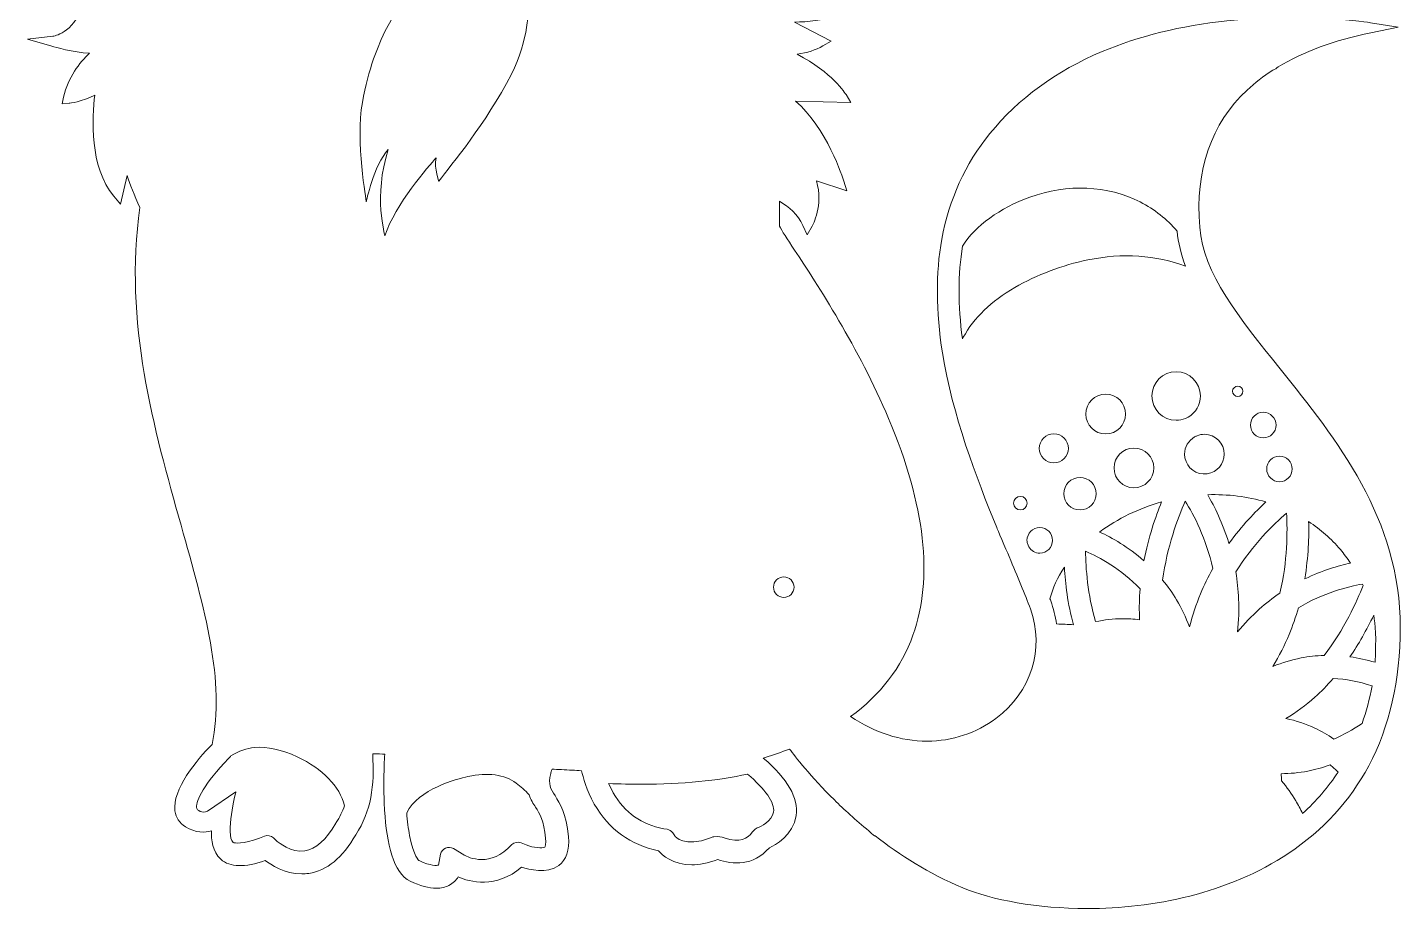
# Model space of a CAD drawing. Header units: millimetres. Extents: x -932 to 1965, y 102 to 615.
# Drawn here: x 1110 to 1510, y 102 to 358.5 of the extents above; entities that cross this region are included whole.
import ezdxf

# ---------------------------------------------------------------- set-up
doc = ezdxf.new("R2010")
doc.units = ezdxf.units.MM
doc.header["$MEASUREMENT"] = 0
doc.layers.add('Layer 6', color=7, linetype='Continuous')

msp = doc.modelspace()

# ---------------------------------------------------------------- linework, layer by layer
at = {"layer": 'Layer 6', "lineweight": 0}
for points, knots in [([(1474.91, 259.13), (1462.91, 274.08), (1452.54, 286.98), (1451.49, 300.35), (1450.18, 317.04), (1454.84, 330.49), (1465.33, 340.31), (1467.56, 342.4), (1470.04, 344.32), (1472.78, 346.08), (1473.42, 346.3), (1473.93, 346.63), (1474.33, 347.05), (1481.68, 351.46), (1490.72, 354.78), (1501.34, 356.96), (1501.34, 356.96), (1509.35, 358.59), (1509.35, 358.59), (1509.35, 358.59), (1501.28, 359.91), (1501.28, 359.91), (1501.1, 359.94), (1482.33, 362.92), (1459.45, 360.46), (1445.99, 359.02), (1433.75, 356), (1423.06, 351.5), (1409.64, 345.85), (1398.64, 337.82), (1390.39, 327.65), (1383.19, 318.79), (1378.48, 308.43), (1376.37, 296.87), (1374.57, 286.96), (1374.64, 275.85), (1376.57, 263.83), (1379.51, 245.6), (1386.35, 227.57), (1392.42, 212.93), (1392.44, 212.66), (1395.07, 206.62), (1395.99, 204.46), (1398.48, 198.58), (1400.63, 193.5), (1402.17, 189.24), (1406.39, 177.59), (1402.45, 165.07), (1392.15, 157.34), (1386.48, 153.09), (1379.35, 150.74), (1372.08, 150.73), (1372.08, 150.73), (1372.03, 150.73), (1372.03, 150.73), (1364.48, 150.73), (1356.83, 153.21), (1349.79, 157.9), (1358.51, 164.26), (1364.6, 172.18), (1367.98, 181.6), (1373.94, 198.16), (1371.55, 219.38), (1360.88, 244.66), (1352.21, 265.22), (1340.03, 283.75), (1333.49, 293.7), (1331.33, 296.98), (1329.74, 299.39), (1329.05, 300.7), (1329.1, 303.02), (1329.11, 305.42), (1329.06, 307.91), (1331.86, 306.36), (1334.45, 304.11), (1335.93, 300.84), (1335.93, 300.84), (1337.15, 298.17), (1337.15, 298.17), (1337.15, 298.17), (1338.6, 300.72), (1338.6, 300.72), (1338.76, 300.99), (1341.95, 306.71), (1339.85, 313.85), (1339.85, 313.85), (1348.74, 310.97), (1348.74, 310.97), (1348.74, 310.97), (1347.85, 313.75), (1347.85, 313.75), (1347.62, 314.5), (1342.72, 329.63), (1333.73, 337.05), (1333.73, 337.05), (1349.87, 336.63), (1349.87, 336.63), (1349.87, 336.63), (1348.47, 338.97), (1348.47, 338.97), (1348.3, 339.27), (1344.53, 345.42), (1334.23, 350.71), (1337.17, 351.19), (1339.58, 351.91), (1341.75, 353.18), (1341.75, 353.18), (1344.11, 354.56), (1344.11, 354.56), (1344.11, 354.56), (1333.42, 360.09), (1333.42, 360.09), (1337.45, 360.11), (1342.14, 360.53), (1344.35, 362.15), (1344.35, 362.15), (1347.1, 364.16), (1347.1, 364.16), (1347.1, 364.16), (1343.76, 364.83), (1343.76, 364.83), (1343.64, 364.85), (1333.97, 366.8), (1327.46, 369.14), (1349.39, 372.42), (1364.72, 377.17), (1364.87, 377.22), (1364.87, 377.22), (1369.66, 378.71), (1369.66, 378.71), (1369.66, 378.71), (1359.06, 381.74), (1359.06, 381.74), (1363.67, 383.83), (1368.5, 387.31), (1372.15, 390.23), (1372.25, 390.3), (1381.92, 398.15), (1382.27, 400.17), (1382.38, 400.8), (1382.11, 401.43), (1381.56, 401.76), (1380.57, 402.37), (1379.64, 401.67), (1378.82, 401.05), (1375.68, 398.7), (1365.34, 400.89), (1357.15, 403.47), (1360.16, 404.41), (1363.69, 406.06), (1365.65, 408.86), (1366.33, 409.82), (1367.06, 410.32), (1367.9, 410.4), (1369.47, 410.54), (1371.21, 409.19), (1371.75, 408.66), (1371.75, 408.66), (1376.71, 403.7), (1376.71, 403.7), (1376.71, 403.7), (1374.21, 410.25), (1374.21, 410.25), (1371.65, 416.98), (1367.7, 420.41), (1364.95, 422.07), (1377.15, 428.91), (1377.74, 442.11), (1377.76, 442.71), (1377.76, 442.71), (1377.81, 444.26), (1377.81, 444.26), (1377.81, 444.26), (1372.63, 444.26), (1372.63, 444.26), (1387.45, 456.31), (1390.77, 479.25), (1391.05, 481.42), (1405.26, 529.49), (1406.57, 541.47), (1404.03, 545.91), (1403.33, 547.14), (1402.27, 547.92), (1400.79, 548.28), (1387.94, 551.5), (1373.4, 544.21), (1363.47, 537.53), (1355.76, 532.35), (1349.55, 526.75), (1346.32, 523.56), (1346.4, 524.9), (1346.53, 526.5), (1346.68, 527.93), (1346.68, 527.93), (1347.38, 534.54), (1347.38, 534.54), (1347.38, 534.54), (1340.13, 522.68), (1340.13, 522.68), (1340.13, 522.68), (1334.09, 539.68), (1334.09, 539.68), (1334.09, 539.68), (1332.89, 534.86), (1332.89, 534.86), (1332.53, 533.46), (1332.11, 531.95), (1331.7, 530.57), (1331.69, 530.57), (1331.69, 530.58), (1331.68, 530.59), (1331.53, 530.84), (1331.38, 531.09), (1331.23, 531.35), (1330.82, 531.31), (1330.42, 531.3), (1330.03, 531.32), (1324.58, 546.84), (1318.09, 550.46), (1317.78, 550.62), (1317.78, 550.62), (1315.67, 551.74), (1315.67, 551.74), (1315.67, 551.74), (1315.58, 549.35), (1315.58, 549.35), (1315.55, 548.47), (1315.23, 546.44), (1314.24, 545.04), (1309.43, 556.15), (1301.96, 561.18), (1301.63, 561.4), (1301.63, 561.4), (1300.35, 562.24), (1300.35, 562.24), (1300.35, 562.24), (1295.27, 554.19), (1295.27, 554.19), (1295.27, 554.19), (1289.64, 570.14), (1289.64, 570.14), (1289.64, 570.14), (1277.55, 559.5), (1277.55, 559.5), (1277.55, 559.5), (1275.87, 567.07), (1275.87, 567.07), (1275.87, 567.07), (1274.66, 567.07), (1274.66, 567.07), (1274.29, 567.07), (1266.14, 566.98), (1258.19, 559.43), (1258.43, 561.43), (1258.93, 564.26), (1259.48, 566.73), (1259.48, 566.73), (1259.87, 568.46), (1259.87, 568.46), (1259.87, 568.46), (1258.09, 568.55), (1258.09, 568.55), (1257.78, 568.57), (1250.83, 568.8), (1239.33, 560.03), (1237.8, 570.89), (1231.09, 608.41), (1220.55, 613.34), (1216.95, 615.02), (1212.94, 612.59), (1209.48, 609.99), (1208.82, 609.5), (1208.14, 608.94), (1207.47, 608.34), (1200.01, 601.73), (1191.6, 588.76), (1183.62, 575.73), (1171.37, 555.71), (1169.76, 529.21), (1169.59, 519.72), (1169.59, 519.72), (1162.1, 526.77), (1162.1, 526.77), (1162.1, 526.77), (1161.3, 524.68), (1161.3, 524.68), (1159.1, 518.9), (1159.38, 509.75), (1159.58, 503.07), (1159.63, 501.22), (1159.69, 499.21), (1159.66, 497.77), (1155.21, 501.61), (1146.55, 502.88), (1146.15, 502.94), (1146.15, 502.94), (1143.33, 503.34), (1143.33, 503.34), (1143.33, 503.34), (1144.59, 500.79), (1144.59, 500.79), (1144.62, 500.74), (1146.9, 496.04), (1146.9, 488.96), (1146.9, 486.06), (1147.88, 482.97), (1148.74, 480.25), (1149.57, 477.61), (1150.52, 474.62), (1149.8, 473.57), (1149.45, 473.07), (1148.53, 472.91), (1147.82, 472.87), (1140.66, 472.41), (1129.8, 482.24), (1129.69, 482.34), (1129.69, 482.34), (1127.06, 484.74), (1127.06, 484.74), (1127.06, 484.74), (1127.18, 481.18), (1127.18, 481.18), (1127.61, 467.6), (1132.2, 459.93), (1138.91, 451.96), (1137.17, 452.63), (1135.11, 453.55), (1133.29, 454.46), (1133.29, 454.46), (1129.19, 456.52), (1129.19, 456.52), (1129.19, 456.52), (1131.29, 452.44), (1131.29, 452.44), (1131.62, 451.79), (1139.55, 436.55), (1157.36, 418.74), (1157.87, 418.23), (1158.39, 417.72), (1158.91, 417.21), (1156.07, 416.99), (1151.57, 417.35), (1147.99, 421), (1147.99, 421), (1143.95, 425.12), (1143.95, 425.12), (1143.95, 425.12), (1145.48, 419.56), (1145.48, 419.56), (1145.59, 419.15), (1147.72, 411.56), (1153.08, 406.83), (1151.24, 406.76), (1149.3, 406.6), (1147.9, 406.24), (1147.9, 406.24), (1146.33, 405.83), (1146.33, 405.83), (1146.33, 405.83), (1146.86, 404.29), (1146.86, 404.29), (1146.99, 403.92), (1147.7, 402.34), (1150.8, 399.94), (1146.21, 399.71), (1139.71, 398.86), (1136.55, 396.04), (1134.87, 394.54), (1133.75, 393.36), (1132.86, 392.42), (1131.38, 390.86), (1130.77, 390.21), (1129.3, 389.84), (1129.3, 389.84), (1126.79, 389.22), (1126.79, 389.22), (1126.79, 389.22), (1128.58, 387.35), (1128.58, 387.35), (1128.75, 387.17), (1131.39, 384.48), (1136.15, 383.13), (1133.5, 381.74), (1131.04, 379.63), (1129.86, 376.46), (1129.86, 376.46), (1129.34, 375.06), (1129.34, 375.06), (1129.34, 375.06), (1130.73, 374.53), (1130.73, 374.53), (1131.02, 374.42), (1132.23, 373.98), (1133.83, 373.6), (1130.8, 371.81), (1127.61, 368.98), (1126.03, 364.61), (1123.21, 356.8), (1117.64, 356), (1117.41, 355.97), (1117.41, 355.97), (1110.02, 355.15), (1110.02, 355.15), (1110.02, 355.15), (1117.15, 353.04), (1117.15, 353.04), (1117.97, 352.8), (1123.31, 351.27), (1128.08, 351.03), (1125.24, 348.3), (1121.74, 343.94), (1120.55, 338.27), (1120.55, 338.27), (1120.13, 336.27), (1120.13, 336.27), (1120.13, 336.27), (1122.16, 336.46), (1122.16, 336.46), (1122.34, 336.48), (1125.84, 336.84), (1129.64, 338.85), (1128.83, 332.33), (1128.03, 317.9), (1135.17, 309.38), (1135.17, 309.38), (1137.11, 307.06), (1137.11, 307.06), (1137.11, 307.06), (1139.02, 315.46), (1139.02, 315.46), (1139.91, 312.91), (1141.15, 309.64), (1142.78, 306.09), (1138.01, 272.88), (1146.91, 241.4), (1154.76, 213.61), (1161.68, 189.11), (1167.67, 167.93), (1163.8, 149.8), (1159.27, 145.12), (1152.17, 136.68), (1152.97, 130.44), (1153.23, 128.47), (1154.28, 126.87), (1156.02, 125.83), (1159.06, 124), (1161.69, 124.01), (1163.63, 124.65), (1163.5, 122.06), (1163.87, 118.54), (1166.33, 116.36), (1169.01, 113.99), (1173.37, 113.88), (1179.28, 116.03), (1180.87, 114.78), (1184.88, 112.08), (1189.9, 112.08), (1190.57, 112.08), (1191.25, 112.13), (1191.95, 112.23), (1197.21, 113.02), (1201.82, 116.81), (1205.66, 123.49), (1210.16, 130.41), (1211.13, 137.67), (1210.59, 147.07), (1211.95, 147.07), (1213.31, 147), (1214.08, 146.95), (1214.02, 145.91), (1213.98, 144.87), (1213.94, 143.83), (1213.8, 139.66), (1213.79, 135.19), (1214.04, 130.89), (1214.03, 130.78), (1214.04, 130.69), (1214.06, 130.6), (1214.66, 120.96), (1216.62, 112.25), (1221.5, 109.97), (1224.42, 108.61), (1226.98, 107.93), (1229.16, 107.93), (1230.52, 107.93), (1231.74, 108.2), (1232.8, 108.73), (1234.07, 109.36), (1234.93, 110.31), (1235.47, 111.19), (1238.72, 109.85), (1246.63, 107.66), (1253.93, 114.05), (1256.05, 113.36), (1261.36, 112), (1264.79, 114.53), (1267.01, 116.16), (1267.96, 118.99), (1267.62, 122.93), (1267.05, 129.61), (1265.11, 132.65), (1263.7, 134.87), (1262.39, 136.93), (1261.66, 138.07), (1262.44, 141.32), (1262.5, 141.56), (1262.61, 141.96), (1262.84, 142.58), (1264.52, 142.52), (1266.51, 142.41), (1268.75, 142.29), (1269.6, 142.24), (1270.5, 142.19), (1271.43, 142.14), (1271.82, 140.27), (1272.84, 136.48), (1275.15, 132.43), (1279.31, 125.13), (1285.76, 120.44), (1293.82, 118.84), (1294.88, 117.62), (1297.97, 114.75), (1303.55, 114.75), (1305.69, 114.75), (1308.2, 115.17), (1311.11, 116.28), (1315.42, 114.8), (1321.48, 114.23), (1326.14, 119.72), (1327.65, 120.41), (1333.18, 123.33), (1333.98, 129.08), (1334.68, 134.16), (1331.45, 139.78), (1324.37, 145.81), (1324.55, 145.86), (1324.73, 145.91), (1324.9, 145.96), (1327.38, 146.73), (1329.75, 147.55), (1332.03, 148.44), (1333.66, 146.22), (1338.12, 140.46), (1345.07, 133.62), (1347.85, 130.88), (1351.22, 127.79), (1355.12, 124.64), (1355.12, 124.62), (1355.11, 124.61), (1355.11, 124.59), (1355.65, 124.1), (1356.2, 123.61), (1356.75, 123.13), (1356.81, 123.15), (1356.86, 123.18), (1356.92, 123.21), (1364, 117.69), (1372.63, 112.12), (1382.47, 108.05), (1391.05, 104.49), (1404.11, 102.01), (1418.69, 102.01), (1437.89, 102.01), (1459.73, 106.31), (1477.45, 118.13), (1487.46, 124.8), (1495.29, 133.35), (1500.72, 143.55), (1506.81, 154.97), (1509.91, 168.52), (1509.94, 183.83), (1510, 215.45), (1491.36, 238.66), (1474.91, 259.13)], [0, 0, 0, 0, 1, 1, 1, 2, 2, 2, 3, 3, 3, 4, 4, 4, 5, 5, 5, 6, 6, 6, 7, 7, 7, 8, 8, 8, 9, 9, 9, 10, 10, 10, 11, 11, 11, 12, 12, 12, 13, 13, 13, 14, 14, 14, 15, 15, 15, 16, 16, 16, 17, 17, 17, 18, 18, 18, 19, 19, 19, 20, 20, 20, 21, 21, 21, 22, 22, 22, 23, 23, 23, 24, 24, 24, 25, 25, 25, 26, 26, 26, 27, 27, 27, 28, 28, 28, 29, 29, 29, 30, 30, 30, 31, 31, 31, 32, 32, 32, 33, 33, 33, 34, 34, 34, 35, 35, 35, 36, 36, 36, 37, 37, 37, 38, 38, 38, 39, 39, 39, 40, 40, 40, 41, 41, 41, 42, 42, 42, 43, 43, 43, 44, 44, 44, 45, 45, 45, 46, 46, 46, 47, 47, 47, 48, 48, 48, 49, 49, 49, 50, 50, 50, 51, 51, 51, 52, 52, 52, 53, 53, 53, 54, 54, 54, 55, 55, 55, 56, 56, 56, 57, 57, 57, 58, 58, 58, 59, 59, 59, 60, 60, 60, 61, 61, 61, 62, 62, 62, 63, 63, 63, 64, 64, 64, 65, 65, 65, 66, 66, 66, 67, 67, 67, 68, 68, 68, 69, 69, 69, 70, 70, 70, 71, 71, 71, 72, 72, 72, 73, 73, 73, 74, 74, 74, 75, 75, 75, 76, 76, 76, 77, 77, 77, 78, 78, 78, 79, 79, 79, 80, 80, 80, 81, 81, 81, 82, 82, 82, 83, 83, 83, 84, 84, 84, 85, 85, 85, 86, 86, 86, 87, 87, 87, 88, 88, 88, 89, 89, 89, 90, 90, 90, 91, 91, 91, 92, 92, 92, 93, 93, 93, 94, 94, 94, 95, 95, 95, 96, 96, 96, 97, 97, 97, 98, 98, 98, 99, 99, 99, 100, 100, 100, 101, 101, 101, 102, 102, 102, 103, 103, 103, 104, 104, 104, 105, 105, 105, 106, 106, 106, 107, 107, 107, 108, 108, 108, 109, 109, 109, 110, 110, 110, 111, 111, 111, 112, 112, 112, 113, 113, 113, 114, 114, 114, 115, 115, 115, 116, 116, 116, 117, 117, 117, 118, 118, 118, 119, 119, 119, 120, 120, 120, 121, 121, 121, 122, 122, 122, 123, 123, 123, 124, 124, 124, 125, 125, 125, 126, 126, 126, 127, 127, 127, 128, 128, 128, 129, 129, 129, 130, 130, 130, 131, 131, 131, 132, 132, 132, 133, 133, 133, 134, 134, 134, 135, 135, 135, 136, 136, 136, 137, 137, 137, 138, 138, 138, 139, 139, 139, 140, 140, 140, 141, 141, 141, 142, 142, 142, 143, 143, 143, 144, 144, 144, 145, 145, 145, 146, 146, 146, 147, 147, 147, 148, 148, 148, 149, 149, 149, 150, 150, 150, 151, 151, 151, 152, 152, 152, 153, 153, 153, 154, 154, 154, 155, 155, 155, 156, 156, 156, 157, 157, 157, 158, 158, 158, 159, 159, 159, 160, 160, 160, 161, 161, 161, 162, 162, 162, 163, 163, 163, 164, 164, 164, 165, 165, 165, 166, 166, 166, 167, 167, 167, 168, 168, 168, 169, 169, 169, 170, 170, 170, 171, 171, 171, 172, 172, 172, 173, 173, 173, 174, 174, 174, 175, 175, 175, 176, 176, 176, 177, 177, 177, 178, 178, 178, 179, 179, 179, 180, 180, 180, 181, 181, 181, 182, 182, 182, 183, 183, 183, 184, 184, 184, 185, 185, 185, 186, 186, 186, 187, 187, 187, 188, 188, 188, 189, 189, 189, 190, 190, 190, 191, 191, 191, 191]), ([(1214.16, 297.85), (1214.16, 297.85), (1210.7, 309.37), (1215.12, 322.98), (1210.82, 318.34), (1208.72, 307.79), (1208.72, 307.79), (1208.72, 307.79), (1205.61, 325.53), (1207.57, 336.68), (1208.47, 341.76), (1209.51, 345.53), (1210.86, 349.43), (1216.46, 365.57), (1225.16, 372.19), (1225.16, 372.19), (1225.16, 372.19), (1242.79, 365.42), (1255.99, 364.6), (1255.99, 364.6), (1256.15, 354.93), (1251, 344.95), (1243.45, 330.34), (1233.63, 318.76), (1229.85, 313.75), (1229.85, 313.75), (1228.45, 317.28), (1229.05, 320.59), (1227.12, 318.34), (1216.97, 306.88), (1214.16, 297.85)], [0, 0, 0, 0, 1, 1, 1, 2, 2, 2, 3, 3, 3, 4, 4, 4, 5, 5, 5, 6, 6, 6, 7, 7, 7, 8, 8, 8, 9, 9, 9, 10, 10, 10, 10]), ([(1382.63, 268.32), (1382.55, 268.17), (1382.47, 268.01), (1382.39, 267.86), (1381.05, 277.65), (1381.07, 286.72), (1382.43, 294.89), (1386.13, 300.78), (1393.26, 305.96), (1402.05, 309.14), (1412.97, 313.09), (1424.69, 312.57), (1434.18, 307.71), (1438.36, 305.56), (1441.97, 302.71), (1444.9, 299.21), (1445.24, 295.85), (1446.04, 292.48), (1447.35, 288.98), (1438.92, 292.25), (1428.93, 292.92), (1418.92, 290.85), (1411.49, 289.31), (1404.11, 286.52), (1397.6, 282.77), (1390.76, 278.84), (1385.73, 273.98), (1382.63, 268.32)], [0, 0, 0, 0, 1, 1, 1, 2, 2, 2, 3, 3, 3, 4, 4, 4, 5, 5, 5, 6, 6, 6, 7, 7, 7, 8, 8, 8, 9, 9, 9, 9]), ([(1451.72, 251.23), (1451.72, 248.69), (1450.34, 246.33), (1448.12, 245.07), (1447.85, 244.95), (1447.59, 244.83), (1447.33, 244.69), (1446.48, 244.34), (1445.57, 244.16), (1444.64, 244.16), (1440.74, 244.16), (1437.57, 247.33), (1437.57, 251.23), (1437.57, 255.13), (1440.74, 258.31), (1444.64, 258.31), (1448.54, 258.31), (1451.72, 255.13), (1451.72, 251.23)], [0, 0, 0, 0, 1, 1, 1, 2, 2, 2, 3, 3, 3, 4, 4, 4, 5, 5, 5, 6, 6, 6, 6]), ([(1462.57, 254.09), (1463.4, 254.09), (1464.07, 253.42), (1464.07, 252.59), (1464.07, 251.76), (1463.4, 251.08), (1462.57, 251.08), (1461.74, 251.08), (1461.06, 251.76), (1461.06, 252.59), (1461.06, 253.42), (1461.74, 254.09), (1462.57, 254.09)], [0, 0, 0, 0, 1, 1, 1, 2, 2, 2, 3, 3, 3, 4, 4, 4, 4]), ([(1424.12, 240.19), (1420.93, 240.19), (1418.33, 242.79), (1418.33, 245.98), (1418.33, 249.17), (1420.93, 251.76), (1424.12, 251.76), (1427.31, 251.76), (1429.9, 249.17), (1429.9, 245.98), (1429.9, 242.79), (1427.31, 240.19), (1424.12, 240.19)], [0, 0, 0, 0, 1, 1, 1, 2, 2, 2, 3, 3, 3, 4, 4, 4, 4]), ([(1470, 246.48), (1472.06, 246.48), (1473.73, 244.81), (1473.73, 242.76), (1473.73, 240.71), (1472.06, 239.04), (1470, 239.04), (1467.95, 239.04), (1466.28, 240.71), (1466.28, 242.76), (1466.28, 244.81), (1467.95, 246.48), (1470, 246.48)], [0, 0, 0, 0, 1, 1, 1, 2, 2, 2, 3, 3, 3, 4, 4, 4, 4]), ([(1413.24, 235.98), (1413.24, 233.65), (1411.34, 231.75), (1409.01, 231.75), (1406.68, 231.75), (1404.78, 233.65), (1404.78, 235.98), (1404.78, 238.31), (1406.68, 240.21), (1409.01, 240.21), (1411.34, 240.21), (1413.24, 238.31), (1413.24, 235.98)], [0, 0, 0, 0, 1, 1, 1, 2, 2, 2, 3, 3, 3, 4, 4, 4, 4]), ([(1458.66, 234.3), (1458.66, 231.45), (1456.54, 229), (1453.72, 228.59), (1453.32, 228.57), (1452.93, 228.55), (1452.53, 228.53), (1449.48, 228.72), (1447.1, 231.24), (1447.1, 234.3), (1447.1, 236.36), (1448.21, 238.28), (1450.01, 239.31), (1450.27, 239.43), (1450.51, 239.55), (1450.74, 239.67), (1451.42, 239.94), (1452.14, 240.08), (1452.88, 240.08), (1456.07, 240.08), (1458.66, 237.49), (1458.66, 234.3)], [0, 0, 0, 0, 1, 1, 1, 2, 2, 2, 3, 3, 3, 4, 4, 4, 5, 5, 5, 6, 6, 6, 7, 7, 7, 7]), ([(1432.34, 236.07), (1435.53, 236.07), (1438.12, 233.47), (1438.12, 230.28), (1438.12, 227.09), (1435.53, 224.5), (1432.34, 224.5), (1429.15, 224.5), (1426.55, 227.09), (1426.55, 230.28), (1426.55, 233.47), (1429.15, 236.07), (1432.34, 236.07)], [0, 0, 0, 0, 1, 1, 1, 2, 2, 2, 3, 3, 3, 4, 4, 4, 4]), ([(1478.46, 230), (1478.46, 227.95), (1476.79, 226.28), (1474.74, 226.28), (1472.69, 226.28), (1471.02, 227.95), (1471.02, 230), (1471.02, 232.05), (1472.69, 233.72), (1474.74, 233.72), (1476.79, 233.72), (1478.46, 232.05), (1478.46, 230)], [0, 0, 0, 0, 1, 1, 1, 2, 2, 2, 3, 3, 3, 4, 4, 4, 4]), ([(1411.9, 222.78), (1411.9, 225.39), (1414.02, 227.51), (1416.63, 227.51), (1419.23, 227.51), (1421.35, 225.39), (1421.35, 222.78), (1421.35, 220.17), (1419.23, 218.05), (1416.63, 218.05), (1414.02, 218.05), (1411.9, 220.17), (1411.9, 222.78)], [0, 0, 0, 0, 1, 1, 1, 2, 2, 2, 3, 3, 3, 4, 4, 4, 4]), ([(1399.27, 218.05), (1398.18, 218.05), (1397.29, 218.94), (1397.29, 220.03), (1397.29, 221.12), (1398.18, 222.01), (1399.27, 222.01), (1400.36, 222.01), (1401.24, 221.12), (1401.24, 220.03), (1401.24, 218.94), (1400.36, 218.05), (1399.27, 218.05)], [0, 0, 0, 0, 1, 1, 1, 2, 2, 2, 3, 3, 3, 4, 4, 4, 4]), ([(1435.26, 203.25), (1430.67, 207.29), (1425.95, 209.95), (1422.31, 211.63), (1427.66, 215.54), (1433.84, 218.53), (1440.37, 220.38), (1438.62, 216.04), (1436.57, 210.07), (1435.26, 203.25)], [0, 0, 0, 0, 1, 1, 1, 2, 2, 2, 3, 3, 3, 3]), ([(1451.72, 193.65), (1450.46, 190.61), (1449.39, 187.37), (1448.54, 183.99), (1447.46, 186.81), (1446.19, 189.45), (1444.77, 191.85), (1443.58, 193.86), (1442.21, 195.8), (1440.71, 197.63), (1441.94, 207.2), (1445.09, 215.64), (1447.28, 220.63), (1449.8, 216.59), (1453.41, 209.68), (1455.31, 201.01), (1453.96, 198.6), (1452.75, 196.13), (1451.72, 193.65)], [0, 0, 0, 0, 1, 1, 1, 2, 2, 2, 3, 3, 3, 4, 4, 4, 5, 5, 5, 6, 6, 6, 6]), ([(1453.83, 222.49), (1459.63, 222.67), (1465.44, 221.96), (1470.8, 220.38), (1467.74, 217.56), (1463.79, 213.48), (1460.02, 208.31), (1458.2, 214.2), (1455.81, 219.05), (1453.83, 222.49)], [0, 0, 0, 0, 1, 1, 1, 2, 2, 2, 3, 3, 3, 3]), ([(1462.52, 182.55), (1462.86, 185.83), (1462.97, 189.04), (1462.85, 192.12), (1462.74, 194.7), (1462.46, 197.35), (1462.01, 199.99), (1466.96, 207.95), (1472.97, 213.83), (1476.79, 217.12), (1477.1, 211.9), (1477.09, 203.17), (1474.89, 193.85), (1472.77, 192.43), (1470.75, 190.86), (1468.87, 189.18), (1466.67, 187.22), (1464.54, 185), (1462.52, 182.55)], [0, 0, 0, 0, 1, 1, 1, 2, 2, 2, 3, 3, 3, 4, 4, 4, 5, 5, 5, 6, 6, 6, 6]), ([(1404.91, 205.48), (1403.62, 205.48), (1402.4, 206.17), (1401.73, 207.29), (1401.73, 207.29), (1401.32, 208.25), (1401.32, 208.25), (1401.23, 208.57), (1401.19, 208.88), (1401.19, 209.2), (1401.19, 211.25), (1402.86, 212.92), (1404.91, 212.92), (1406.97, 212.92), (1408.64, 211.25), (1408.64, 209.2), (1408.64, 207.15), (1406.97, 205.48), (1404.91, 205.48)], [0, 0, 0, 0, 1, 1, 1, 2, 2, 2, 3, 3, 3, 4, 4, 4, 5, 5, 5, 6, 6, 6, 6]), ([(1483.24, 214.68), (1486.74, 212.39), (1489.84, 209.66), (1492.47, 206.52), (1493.52, 205.28), (1494.51, 203.96), (1495.43, 202.59), (1491.9, 201.8), (1487.16, 200.41), (1482.11, 197.98), (1483.18, 204.46), (1483.35, 210.34), (1483.24, 214.68)], [0, 0, 0, 0, 1, 1, 1, 2, 2, 2, 3, 3, 3, 4, 4, 4, 4]), ([(1433.95, 187.1), (1433.97, 186.77), (1433.98, 186.43), (1434, 186.09), (1432.23, 186.3), (1430.54, 186.39), (1428.86, 186.38), (1426.31, 186.35), (1423.73, 186.06), (1421.17, 185.53), (1418.81, 193.44), (1418.3, 201.27), (1418.25, 206.02), (1422.26, 204.31), (1428.61, 200.93), (1434.13, 195.06), (1433.91, 192.33), (1433.85, 189.65), (1433.95, 187.1)], [0, 0, 0, 0, 1, 1, 1, 2, 2, 2, 3, 3, 3, 4, 4, 4, 5, 5, 5, 6, 6, 6, 6]), ([(1409.81, 184.85), (1409.48, 187.12), (1408.91, 189.38), (1408.11, 191.58), (1408.04, 191.78), (1407.96, 191.99), (1407.89, 192.19), (1408.64, 195.32), (1410.05, 198.39), (1412.07, 201.35), (1412.34, 196.72), (1413.04, 190.75), (1414.74, 184.6), (1413.13, 184.76), (1411.48, 184.84), (1409.81, 184.85)], [0, 0, 0, 0, 1, 1, 1, 2, 2, 2, 3, 3, 3, 4, 4, 4, 5, 5, 5, 5]), ([(1330.33, 192.58), (1328.68, 192.58), (1327.34, 193.92), (1327.34, 195.57), (1327.34, 197.22), (1328.68, 198.56), (1330.33, 198.56), (1331.98, 198.56), (1333.32, 197.22), (1333.32, 195.57), (1333.32, 193.92), (1331.98, 192.58), (1330.33, 192.58)], [0, 0, 0, 0, 1, 1, 1, 2, 2, 2, 3, 3, 3, 4, 4, 4, 4]), ([(1477.56, 181.82), (1478.59, 184.29), (1479.49, 186.9), (1480.25, 189.58), (1487.5, 193.9), (1494.77, 195.73), (1498.89, 196.48), (1498.96, 196.33), (1499.03, 196.18), (1499.1, 196.03), (1497.3, 191.47), (1493.56, 183.17), (1487.72, 175.7), (1485.44, 175.63), (1483.19, 175.38), (1481.02, 174.96), (1478.33, 174.44), (1475.59, 173.62), (1472.83, 172.51), (1474.67, 175.55), (1476.26, 178.67), (1477.56, 181.82)], [0, 0, 0, 0, 1, 1, 1, 2, 2, 2, 3, 3, 3, 4, 4, 4, 5, 5, 5, 6, 6, 6, 7, 7, 7, 7]), ([(1495.25, 175.29), (1497.79, 178.98), (1500.11, 183.04), (1502.18, 187.38), (1502.7, 184.78), (1502.97, 180.83), (1502.57, 173.69), (1500.14, 174.41), (1497.68, 174.95), (1495.25, 175.29)], [0, 0, 0, 0, 1, 1, 1, 2, 2, 2, 3, 3, 3, 3]), ([(1498.81, 155.9), (1496.07, 154.08), (1493.31, 152.56), (1490.6, 151.36), (1488.79, 152.6), (1486.91, 153.67), (1485.01, 154.55), (1482.4, 155.77), (1479.59, 156.7), (1476.62, 157.33), (1479.62, 159.14), (1482.43, 161.21), (1485, 163.5), (1486.85, 165.15), (1488.65, 166.98), (1490.37, 168.97), (1494.09, 168.8), (1497.89, 168.08), (1501.71, 166.84), (1501, 163.03), (1500.02, 159.36), (1498.81, 155.9)], [0, 0, 0, 0, 1, 1, 1, 2, 2, 2, 3, 3, 3, 4, 4, 4, 5, 5, 5, 6, 6, 6, 7, 7, 7, 7]), ([(1199.96, 127.04), (1199.96, 127.04), (1199.87, 126.89), (1199.87, 126.89), (1197.07, 122), (1194.02, 119.27), (1190.83, 118.79), (1186.85, 118.18), (1183.05, 121.32), (1182.8, 121.54), (1182.8, 121.54), (1181.67, 122.6), (1181.67, 122.6), (1180.97, 123.24), (1179.93, 123.44), (1179.05, 123.1), (1179.05, 123.1), (1177.59, 122.53), (1177.59, 122.53), (1172.72, 120.63), (1170.25, 121.04), (1169.98, 121.27), (1167.49, 123.4), (1170.73, 135.95), (1170.73, 135.95), (1170.73, 135.95), (1162.49, 130.32), (1162.49, 130.32), (1160.9, 129.72), (1159.4, 130.44), (1159.24, 131.5), (1159.12, 133.28), (1161.47, 138.43), (1168.57, 145.69), (1168.57, 145.69), (1169.07, 146.2), (1169.07, 146.2), (1169.15, 146.28), (1169.22, 146.36), (1169.28, 146.44), (1171.72, 147.93), (1173.9, 148.71), (1176.14, 148.89), (1179.88, 149.2), (1184.08, 148.29), (1188.61, 146.17), (1196, 142.72), (1201.01, 137.54), (1202.4, 131.93), (1201.79, 130.22), (1200.99, 128.63), (1199.96, 127.04)], [0, 0, 0, 0, 1, 1, 1, 2, 2, 2, 3, 3, 3, 4, 4, 4, 5, 5, 5, 6, 6, 6, 7, 7, 7, 8, 8, 8, 9, 9, 9, 10, 10, 10, 11, 11, 11, 12, 12, 12, 13, 13, 13, 14, 14, 14, 15, 15, 15, 16, 16, 16, 17, 17, 17, 17]), ([(1260.73, 119.86), (1260.08, 119.46), (1257.33, 119.7), (1255.29, 120.53), (1255.29, 120.53), (1253.79, 121.14), (1253.79, 121.14), (1252.87, 121.51), (1251.82, 121.31), (1251.12, 120.63), (1251.12, 120.63), (1249.94, 119.51), (1249.94, 119.51), (1243.91, 113.72), (1237.39, 117.46), (1237.12, 117.61), (1237.12, 117.61), (1234.12, 119.44), (1234.12, 119.44), (1233.42, 119.86), (1232.56, 119.92), (1231.82, 119.6), (1231.08, 119.28), (1230.54, 118.61), (1230.37, 117.82), (1230.37, 117.82), (1229.71, 114.66), (1229.71, 114.66), (1229.32, 114.48), (1227.56, 114.36), (1224.1, 115.98), (1224.09, 115.98), (1222.51, 116.98), (1221.33, 123.27), (1220.96, 125.2), (1220.68, 127.44), (1220.49, 129.91), (1223.91, 136.8), (1235.01, 139.7), (1238.35, 140.43), (1244.16, 141.7), (1248.88, 141.06), (1252.4, 138.52), (1253.74, 137.56), (1255, 136.4), (1256.15, 135.07), (1256.66, 133.67), (1257.36, 132.57), (1258.04, 131.5), (1259.15, 129.76), (1260.54, 127.59), (1260.97, 122.49), (1261.12, 120.83), (1260.85, 120.04), (1260.73, 119.86)], [0, 0, 0, 0, 1, 1, 1, 2, 2, 2, 3, 3, 3, 4, 4, 4, 5, 5, 5, 6, 6, 6, 7, 7, 7, 8, 8, 8, 9, 9, 9, 10, 10, 10, 11, 11, 11, 12, 12, 12, 13, 13, 13, 14, 14, 14, 15, 15, 15, 16, 16, 16, 17, 17, 17, 18, 18, 18, 18]), ([(1327.37, 130.11), (1327, 127.43), (1323.19, 125.72), (1323.18, 125.71), (1323.18, 125.71), (1322.58, 125.47), (1322.58, 125.47), (1322.18, 125.31), (1321.83, 125.06), (1321.57, 124.73), (1321.57, 124.73), (1321.16, 124.22), (1321.16, 124.22), (1319.76, 122.49), (1317.69, 120.95), (1313.02, 122.56), (1312.33, 122.8), (1311.3, 123.16), (1309.95, 122.91), (1309.95, 122.91), (1309.69, 122.86), (1309.69, 122.86), (1309.53, 122.83), (1309.37, 122.78), (1309.23, 122.72), (1309.23, 122.72), (1309, 122.63), (1309, 122.63), (1301.35, 119.56), (1298.68, 123.04), (1298.58, 123.17), (1298.58, 123.17), (1297.99, 124.03), (1297.99, 124.03), (1297.62, 124.57), (1297.03, 124.95), (1296.38, 125.07), (1296.38, 125.07), (1295.35, 125.26), (1295.35, 125.26), (1288.93, 126.41), (1283.99, 129.92), (1280.67, 135.7), (1280.17, 136.56), (1279.72, 137.46), (1279.31, 138.4), (1282.71, 138.27), (1285.77, 138.22), (1288.8, 138.22), (1300.92, 138.22), (1311.06, 139.18), (1319.78, 141.16), (1324.97, 136.78), (1327.73, 132.77), (1327.37, 130.11)], [0, 0, 0, 0, 1, 1, 1, 2, 2, 2, 3, 3, 3, 4, 4, 4, 5, 5, 5, 6, 6, 6, 7, 7, 7, 8, 8, 8, 9, 9, 9, 10, 10, 10, 11, 11, 11, 12, 12, 12, 13, 13, 13, 14, 14, 14, 15, 15, 15, 16, 16, 16, 17, 17, 17, 18, 18, 18, 18]), ([(1481.44, 129.69), (1480.82, 130.97), (1480.16, 132.2), (1479.47, 133.37), (1478.27, 135.4), (1476.88, 137.37), (1475.34, 139.23), (1475.31, 139.9), (1475.27, 140.58), (1475.21, 141.26), (1477.85, 141.28), (1480.45, 141.53), (1482.96, 142.02), (1485.08, 142.43), (1487.26, 143.04), (1489.46, 143.83), (1490.25, 143.18), (1491.05, 142.48), (1491.83, 141.73), (1488.93, 137.34), (1485.44, 133.29), (1481.44, 129.69)], [0, 0, 0, 0, 1, 1, 1, 2, 2, 2, 3, 3, 3, 4, 4, 4, 5, 5, 5, 6, 6, 6, 7, 7, 7, 7])]:
    msp.add_open_spline(points, degree=3, knots=knots, dxfattribs=at)

doc.saveas('drawing.dxf')
